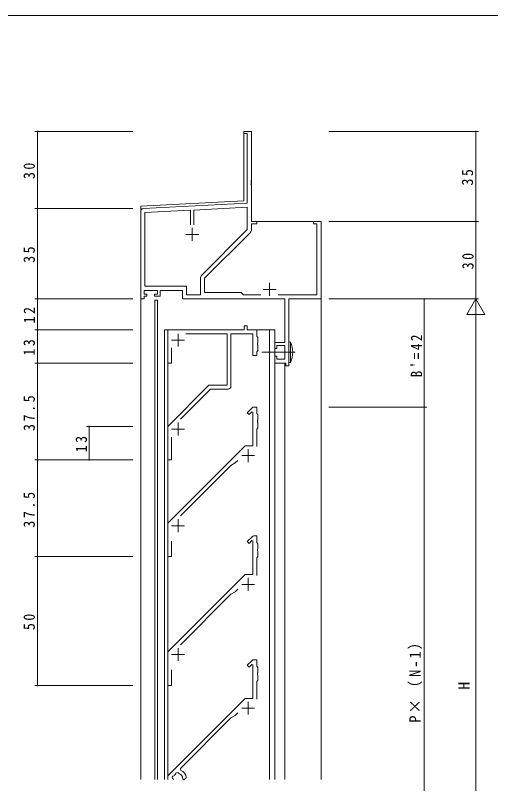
# Model space of a CAD drawing. Units: millimetres on the paper. Extents: x -420 to 373, y -297 to 267.
# Drawn here: x -235.4 to -51.1, y -33.7 to 264.4 of the extents above; entities that cross this region are included whole.
import ezdxf
from ezdxf.enums import TextEntityAlignment as Align

# ---------------------------------------------------------------- set-up
doc = ezdxf.new("R2010")
doc.units = ezdxf.units.MM
for name, color, linetype, lineweight in [('0-1_YKK_ZWAK', 7, 'Continuous', 9), ('0-3_YKK_11', 7, 'Continuous', 9), ('0-4_YKK_12', 2, 'Continuous', 9), ('0-5_YKK_D', 6, 'Continuous', 9), ('0-6_YKK_13', 4, 'Continuous', 9)]:
    doc.layers.add(name, color=color, linetype=linetype, lineweight=lineweight)
doc.styles.add('ＭＳ ゴシック', font='')
doc.styles.get('ＭＳ ゴシック').set_extended_font_data('MS Gothic')

msp = doc.modelspace()

# ---------------------------------------------------------------- linework, layer by layer
at = {"layer": '0-1_YKK_ZWAK'}
msp.add_line((352.3, 264.4), (-417.7, 264.4), dxfattribs=at)
at = {"layer": '0-3_YKK_11'}
for p, q in [((-146.825, 219.4), (-146.825, 218.5)), ((-143.825, 219.4), (-146.825, 219.4)), ((-146.825, 218.5), (-145.455, 218.5)), ((-145.455, 218.5), (-145.455, 191.568)), ((-143.825, 200.358), (-143.825, 219.4)), ((-143.945, 200.175), (-143.825, 200.358)), ((-143.945, 199.625), (-143.945, 200.175)), ((-143.825, 199.442), (-143.945, 199.625)), ((-143.945, 199.175), (-143.825, 199.358)), ((-143.945, 198.625), (-143.945, 199.175)), ((-143.825, 198.442), (-143.945, 198.625)), ((-143.825, 199.358), (-143.825, 199.442)), ((-143.825, 184.4), (-143.825, 198.442)), ((-145.455, 191.568), (-185.878, 189.45)), ((-186.825, 188.451), (-186.825, 154.4)), ((-167.475, 188.782), (-185.195, 187.853)), ((-185.195, 187.853), (-185.195, 159.33)), ((-167.475, 183.1), (-167.475, 188.782)), ((-167.475, 183.1), (-167.475, 188.782)), ((-145.455, 189.936), (-166.175, 188.85)), ((-166.175, 188.85), (-166.175, 183.1)), ((-145.455, 181.275), (-145.455, 189.936)), ((-166.825, 181.9), (-166.825, 176.9)), ((-141.825, 184.4), (-143.825, 184.4)), ((-143.825, 183.5), (-141.825, 183.5)), ((-143.825, 181.346), (-143.825, 183.5)), ((-141.825, 183.5), (-141.825, 184.4)), ((-119.825, 184.4), (-119.825, 183.5)), ((-116.825, 184.4), (-119.825, 184.4)), ((-119.825, 183.5), (-118.455, 183.5)), ((-118.455, 183.5), (-118.455, 156.03)), ((-116.825, 154.4), (-116.825, 184.4)), ((-169.325, 179.4), (-164.325, 179.4)), ((-163.128, 163.602), (-145.455, 181.275)), ((-162.025, 162.4), (-144.353, 180.073)), ((-163.655, 156.03), (-163.655, 162.33)), ((-162.025, 156.9), (-162.025, 162.4)), ((-185.195, 159.33), (-168.995, 159.33)), ((-168.995, 159.33), (-168.995, 156.03)), ((-139.325, 158.1), (-134.325, 158.1)), ((-136.825, 160.6), (-136.825, 155.6)), ((-185.525, 157.7), (-180.325, 157.7)), ((-185.525, 156.2), (-185.525, 157.7)), ((-184.425, 156.2), (-185.525, 156.2)), ((-185.525, 155.4), (-184.425, 155.4)), ((-185.525, 154.4), (-185.525, 155.4)), ((-184.425, 155.4), (-184.425, 156.2)), ((-181.425, 156.2), (-181.425, 155.4)), ((-180.325, 156.2), (-181.425, 156.2)), ((-181.425, 155.4), (-179.325, 155.4)), ((-180.325, 157.7), (-180.325, 156.2)), ((-179.325, 157.7), (-170.625, 157.7)), ((-179.325, 155.4), (-179.325, 157.7)), ((-170.625, 157.7), (-170.625, 154.4)), ((-168.995, 156.03), (-163.655, 156.03)), ((-147.825, 156.9), (-162.025, 156.9)), ((-146.955, 156.03), (-147.825, 156.9)), ((-140.176, 156.03), (-146.955, 156.03)), ((-118.455, 156.03), (-133.475, 156.03)), ((-186.825, 154.4), (-185.525, 154.4)), ((-170.625, 154.4), (-130.955, 154.4)), ((-130.955, 154.4), (-130.955, 137.5)), ((-129.325, 154.4), (-116.825, 154.4)), ((-129.325, 128.4), (-129.325, 154.4)), ((-146.725, 143.9), (-146.725, 142.4)), ((-145.525, 143.9), (-146.725, 143.9)), ((-145.525, 142.4), (-145.525, 143.9)), ((-176.325, 142.4), (-176.325, 129.4)), ((-146.725, 142.4), (-176.325, 142.4)), ((-172.325, 140.9), (-172.325, 135.9)), ((-169.332, 140.9), (-153.325, 140.9)), ((-153.325, 140.9), (-153.325, 120.9)), ((-151.825, 140.9), (-143.325, 140.9)), ((-151.825, 120.4), (-151.825, 140.9)), ((-141.825, 142.4), (-145.525, 142.4)), ((-143.325, 140.9), (-143.325, 132.4)), ((-141.825, 139.9), (-141.825, 142.4)), ((-174.825, 138.4), (-169.825, 138.4)), ((-141.325, 139.4), (-141.825, 139.9)), ((-141.445, 137.175), (-141.325, 137.358)), ((-141.445, 136.625), (-141.445, 137.175)), ((-141.325, 137.358), (-141.325, 139.4)), ((-134.825, 137.5), (-134.825, 135.2)), ((-130.955, 137.5), (-134.825, 137.5)), ((-174.825, 129.4), (-174.825, 135.407)), ((-141.825, 133.9), (-141.325, 134.4)), ((-141.325, 136.442), (-141.445, 136.625)), ((-141.325, 134.4), (-141.325, 136.442)), ((-134.825, 135.2), (-134.025, 135.2)), ((-134.025, 136.3), (-130.955, 136.3)), ((-134.025, 135.2), (-134.025, 136.3)), ((-130.955, 136.3), (-130.955, 131.03)), ((-143.325, 132.4), (-141.825, 132.4)), ((-141.825, 132.4), (-141.825, 133.9)), ((-134.825, 132.2), (-134.825, 129.4)), ((-134.025, 132.2), (-134.825, 132.2)), ((-134.025, 131.03), (-134.025, 132.2)), ((-176.325, 129.4), (-174.825, 129.4)), ((-134.825, 129.4), (-130.525, 129.4)), ((-130.955, 131.03), (-134.025, 131.03)), ((-130.525, 129.4), (-130.525, 128.4)), ((-130.525, 128.4), (-129.325, 128.4)), ((-160.325, 120.9), (-176.325, 104.9)), ((-171.384, 107.72), (-159.704, 119.4)), ((-153.325, 120.9), (-160.325, 120.9)), ((-159.704, 119.4), (-152.825, 119.4)), ((-145.479, 110.246), (-143.618, 112.107)), ((-143.696, 110.615), (-144.772, 109.539)), ((-143.325, 110.462), (-143.696, 110.615)), ((-143.325, 97.4), (-143.325, 110.462)), ((-142.911, 112.4), (-141.825, 112.4)), ((-141.825, 112.4), (-141.825, 109.9)), ((-144.772, 109.539), (-145.479, 110.246)), ((-141.825, 109.9), (-141.325, 109.4)), ((-141.325, 107.358), (-141.445, 107.175)), ((-141.325, 109.4), (-141.325, 107.358)), ((-176.325, 104.9), (-176.325, 91.9)), ((-172.325, 106.4), (-172.325, 101.4)), ((-141.325, 104.4), (-141.825, 103.9)), ((-141.445, 107.175), (-141.445, 106.625)), ((-141.445, 106.625), (-141.325, 106.442)), ((-141.325, 106.442), (-141.325, 104.4)), ((-174.825, 103.9), (-169.825, 103.9)), ((-141.825, 103.9), (-141.825, 97.107)), ((-174.825, 91.9), (-174.825, 100.787)), ((-176.325, 67.4), (-146.325, 97.4)), ((-146.325, 97.4), (-143.325, 97.4)), ((-145.125, 96.1), (-145.125, 91.1)), ((-147.625, 93.6), (-142.625, 93.6)), ((-176.325, 91.9), (-174.825, 91.9)), ((-151.798, 89.806), (-171.384, 70.22)), ((-150.125, 90.772), (-151.798, 89.806)), ((-149.157, 91.74), (-150.125, 90.772)), ((-172.325, 68.9), (-172.325, 63.9)), ((-176.325, 54.4), (-176.325, 67.4)), ((-174.825, 66.4), (-169.825, 66.4)), ((-174.825, 60.454), (-174.825, 54.4)), ((-145.479, 60.246), (-143.618, 62.107)), ((-144.772, 59.539), (-145.479, 60.246)), ((-143.696, 60.615), (-144.772, 59.539)), ((-143.325, 60.462), (-143.696, 60.615)), ((-143.325, 47.4), (-143.325, 60.462)), ((-142.911, 62.4), (-141.825, 62.4)), ((-141.825, 62.4), (-141.825, 59.9)), ((-141.825, 59.9), (-141.325, 59.4)), ((-141.325, 57.358), (-141.445, 57.175)), ((-141.445, 57.175), (-141.445, 56.625)), ((-141.325, 59.4), (-141.325, 57.358)), ((-174.825, 54.4), (-176.325, 54.4)), ((-141.325, 54.4), (-141.825, 53.9)), ((-141.825, 53.9), (-141.825, 47.107)), ((-141.445, 56.625), (-141.325, 56.442)), ((-141.325, 56.442), (-141.325, 54.4)), ((-176.325, 17.4), (-146.325, 47.4)), ((-146.325, 47.4), (-143.325, 47.4)), ((-145.125, 46.1), (-145.125, 41.1)), ((-149.157, 41.74), (-150.125, 40.772)), ((-147.625, 43.6), (-142.625, 43.6)), ((-151.798, 39.806), (-171.384, 20.22)), ((-150.125, 40.772), (-151.798, 39.806)), ((-172.325, 18.9), (-172.325, 13.9)), ((-176.325, 4.4), (-176.325, 17.4)), ((-174.825, 16.4), (-169.825, 16.4)), ((-143.618, 14.107), (-145.479, 12.247)), ((-145.479, 12.247), (-144.772, 11.54)), ((-144.772, 11.54), (-143.763, 12.548)), ((-143.763, 12.548), (-143.325, 12.367)), ((-143.325, 12.367), (-143.325, -0.6)), ((-141.825, 14.4), (-142.911, 14.4)), ((-141.825, 11.9), (-141.825, 14.4)), ((-174.825, 10.454), (-174.825, 4.4)), ((-141.325, 11.4), (-141.825, 11.9)), ((-141.445, 9.175), (-141.325, 9.359)), ((-141.445, 8.625), (-141.445, 9.175)), ((-141.325, 9.359), (-141.325, 11.4)), ((-141.825, 5.9), (-141.325, 6.4)), ((-141.325, 8.442), (-141.445, 8.625)), ((-141.325, 6.4), (-141.325, 8.442)), ((-174.825, 4.4), (-176.325, 4.4)), ((-141.825, -0.893), (-141.825, 5.9)), ((-146.325, -0.6), (-176.325, -30.6)), ((-143.325, -0.6), (-146.325, -0.6)), ((-145.125, -1.9), (-145.125, -6.9)), ((-147.625, -4.4), (-142.625, -4.4)), ((-171.384, -27.78), (-151.798, -8.194)), ((-151.798, -8.194), (-150.125, -7.228)), ((-150.125, -7.228), (-149.157, -6.259)), ((-171.919, -29.778), (-171.8, -29.878)), ((-171.206, -28.602), (-171.384, -27.78)), ((-176.325, -30.6), (-176.325, -32.1)), ((-174.057, -32.1), (-174.147, -32.006)), ((-173.898, -30.595), (-173.764, -30.517)), ((-173.408, -30.162), (-173.33, -30.027)), ((-171.199, -30.196), (-171.08, -30.24)), ((-171.08, -30.24), (-170.622, -30.895)), ((-170.622, -30.895), (-170.621, -31.021)), ((-170.525, -31.606), (-170.408, -31.89)), ((-170.408, -31.89), (-170.027, -32.271)), ((-170.027, -32.271), (-169.233, -31.477)), ((-169.233, -31.477), (-169.147, -31.23))]:
    msp.add_line(p, q, dxfattribs=at)
for centre, radius, start, end in [((-185.825, 188.451), 1, 93.00002, 180), ((-145.625, 181.346), 1.8, 314.99998, 359.99997), ((-161.855, 162.33), 1.8, 134.99998, 179.99997), ((-152.825, 120.4), 1, 270, 359.99998), ((-142.911, 111.4), 1, 89.99997, 134.99997), ((-142.911, 61.4), 1, 89.99997, 134.99997), ((-142.911, 13.4), 1, 90, 135), ((-172.586, -30.122), 0.75, 27.29961, 172.70038), ((-172.325, -31.6), 3.2, 6.63348, 69.51988), ((-173.803, -31.339), 0.75, 97.29961, 242.70038), ((-172.325, -31.6), 1.8, 126.96925, 143.03073), ((-172.325, -31.6), 1.8, 51.26019, 73.03073), ((-172.325, -31.6), 1.8, 359.79283, 18.73979)]:
    msp.add_arc(centre, radius, start, end, dxfattribs=at)
at = {"layer": '0-4_YKK_12'}
for p, q in [((-146.825, 219.4), (-143.825, 219.4)), ((-146.825, 219.4), (-146.825, 192.496)), ((-143.825, 219.4), (-143.825, 184.4)), ((-186.825, 190.4), (-146.825, 192.496)), ((-186.825, -32.1), (-186.825, 190.4)), ((-142.275, 184.4), (-119.375, 184.4)), ((-181.325, 153.9), (-181.325, -32.1)), ((-145.228, 154.4), (-134.825, 154.4)), ((-134.825, 154.4), (-130.925, 154.4)), ((-116.825, -32.1), (-116.825, 154.7)), ((-177.525, 142.4), (-147.025, 142.4)), ((-177.525, -32.1), (-177.525, 142.4)), ((-176.325, -32.1), (-176.325, 142.4)), ((-145.225, 142.4), (-134.825, 142.4)), ((-136.825, -32.1), (-136.825, 142.4)), ((-134.825, -32.1), (-134.825, 142.4)), ((-134.825, -32.1), (-134.825, 129.7)), ((-134.825, -32.1), (-134.825, 129.7)), ((-130.925, 129.4), (-130.925, -32.1))]:
    msp.add_line(p, q, dxfattribs=at)
msp.add_lwpolyline([(-181.325, 153.9), (-180.325, 153.9), (-180.325, -32.1)], dxfattribs=at)
at = {"layer": '0-5_YKK_D'}
for p, q in [((-189.825, 219.4), (-227.825, 219.4)), ((-226.825, 189.4), (-226.825, 219.4)), ((-113.825, 219.4), (-55.825, 219.4)), ((-56.825, 184.4), (-56.825, 219.4)), ((-189.825, 189.4), (-227.825, 189.4)), ((-189.825, 189.4), (-227.825, 189.4)), ((-226.825, 154.4), (-226.825, 189.4)), ((-113.825, 184.4), (-55.825, 184.4)), ((-113.825, 184.4), (-55.825, 184.4)), ((-56.825, 154.4), (-56.825, 184.4)), ((-189.825, 154.4), (-227.825, 154.4)), ((-189.825, 154.4), (-227.825, 154.4)), ((-226.825, 142.4), (-226.825, 154.4)), ((-113.825, 154.4), (-55.825, 154.4)), ((-113.825, 154.4), (-55.825, 154.4)), ((-113.825, 154.4), (-75.825, 154.4)), ((-76.825, 112.4), (-76.825, 154.4)), ((-56.825, 154.4), (-60.325, 148.338)), ((-56.825, 154.4), (-56.825, 142.276)), ((-56.825, 154.4), (-53.325, 148.338)), ((-60.325, 148.338), (-53.325, 148.338)), ((-56.825, -138.6), (-56.825, 147.4)), ((-189.825, 142.4), (-227.825, 142.4)), ((-189.825, 142.4), (-227.825, 142.4)), ((-226.825, 129.4), (-226.825, 142.4)), ((-189.825, 129.4), (-227.825, 129.4)), ((-189.825, 129.4), (-227.825, 129.4)), ((-226.825, 91.9), (-226.825, 129.4)), ((-113.825, 112.4), (-75.825, 112.4)), ((-113.825, 112.4), (-75.825, 112.4)), ((-76.825, -100.6), (-76.825, 112.4)), ((-189.825, 104.9), (-207.825, 104.9)), ((-206.825, 91.9), (-206.825, 104.9)), ((-189.825, 91.9), (-227.825, 91.9)), ((-189.825, 91.9), (-227.825, 91.9)), ((-226.825, 54.4), (-226.825, 91.9)), ((-189.825, 91.9), (-207.825, 91.9)), ((-189.825, 54.4), (-227.825, 54.4)), ((-189.825, 54.4), (-227.825, 54.4)), ((-226.825, 4.4), (-226.825, 54.4)), ((-189.825, 4.4), (-227.825, 4.4))]:
    msp.add_line(p, q, dxfattribs=at)
for centre, start, end in [((-226.825, 219.4), 90, 270), ((-226.825, 219.4), 270, 90), ((-56.825, 219.4), 90, 270), ((-56.825, 219.4), 270, 90), ((-226.825, 189.4), 90, 270), ((-226.825, 189.4), 90, 270), ((-226.825, 189.4), 270, 90), ((-226.825, 189.4), 270, 90), ((-56.825, 184.4), 90, 270), ((-56.825, 184.4), 270, 90), ((-226.825, 154.4), 90, 270), ((-226.825, 154.4), 90, 270), ((-226.825, 154.4), 270, 90), ((-226.825, 154.4), 270, 90), ((-76.825, 154.4), 90, 270), ((-76.825, 154.4), 270, 90), ((-226.825, 142.4), 90, 270), ((-226.825, 142.4), 90, 270), ((-226.825, 142.4), 270, 90), ((-226.825, 142.4), 270, 90), ((-226.825, 129.4), 90, 270), ((-226.825, 129.4), 90, 270), ((-226.825, 129.4), 270, 90), ((-226.825, 129.4), 270, 90), ((-76.825, 112.4), 90, 270), ((-76.825, 112.4), 90, 270), ((-76.825, 112.4), 270, 90), ((-76.825, 112.4), 270, 90), ((-206.825, 104.9), 90, 270), ((-206.825, 104.9), 270, 90), ((-226.825, 91.9), 90, 270), ((-226.825, 91.9), 90, 270), ((-226.825, 91.9), 270, 90), ((-226.825, 91.9), 270, 90), ((-206.825, 91.9), 90, 270), ((-206.825, 91.9), 270, 90), ((-226.825, 54.4), 90, 270), ((-226.825, 54.4), 90, 270), ((-226.825, 54.4), 270, 90), ((-226.825, 54.4), 270, 90), ((-226.825, 4.4), 90, 270), ((-226.825, 4.4), 270, 90)]:
    msp.add_arc(centre, 0.106, start, end, dxfattribs=at)
at = {"layer": '0-6_YKK_13'}
for p, q in [((-129.325, 137.698), (-128.683, 137.642)), ((-129.325, 129.698), (-129.325, 137.698)), ((-128.683, 137.642), (-128.683, 129.754)), ((-126.9, 133.698), (-139.839, 133.698)), ((-129.325, 129.698), (-128.683, 129.754))]:
    msp.add_line(p, q, dxfattribs=at)
msp.add_arc((-137.325, 133.698), 9.5, 335.47226, 24.52773, dxfattribs=at)

# ---------------------------------------------------------------- texts
at = {"layer": '0-5_YKK_D', "color": 3, "style": 'ＭＳ ゴシック'}
msp.add_text('H', height=4.399, rotation=90, dxfattribs=at).set_placement((-57.825, 2.8), align=Align.BOTTOM_LEFT)
at = {"layer": '0-5_YKK_D', "color": 3, "char_height": 4.399, "attachment_point": 7, "rotation": 90, "style": 'ＭＳ ゴシック'}
for s, insert in [('\\T1.36;\\W0.9;30', (-227.825, 200.88)), ('\\T1.36;\\W0.9;35', (-57.825, 198.38)), ('\\T1.36;\\W0.9;35', (-227.825, 168.38)), ('\\T1.36;\\W0.9;30', (-57.625, 165.88)), ('\\T1.36;\\W0.9;12', (-227.825, 144.88)), ("\\T1.38;\\W0.85;B'=42", (-77.625, 123.96)), ('\\T1.36;\\W0.9;13', (-227.825, 132.38)), ('\\T1.38;\\W0.9;37.5', (-227.825, 103.13)), ('\\T1.36;\\W0.9;13', (-207.625, 94.88)), ('\\T1.38;\\W0.9;37.5', (-227.825, 65.63)), ('\\T1.36;\\W0.9;50', (-227.825, 25.88)), ('\\T1.25;\\W0.95;P×（N-1）', (-77.625, -10.1))]:
    msp.add_mtext(s, dxfattribs=dict(at, insert=insert))

doc.saveas('drawing.dxf')
